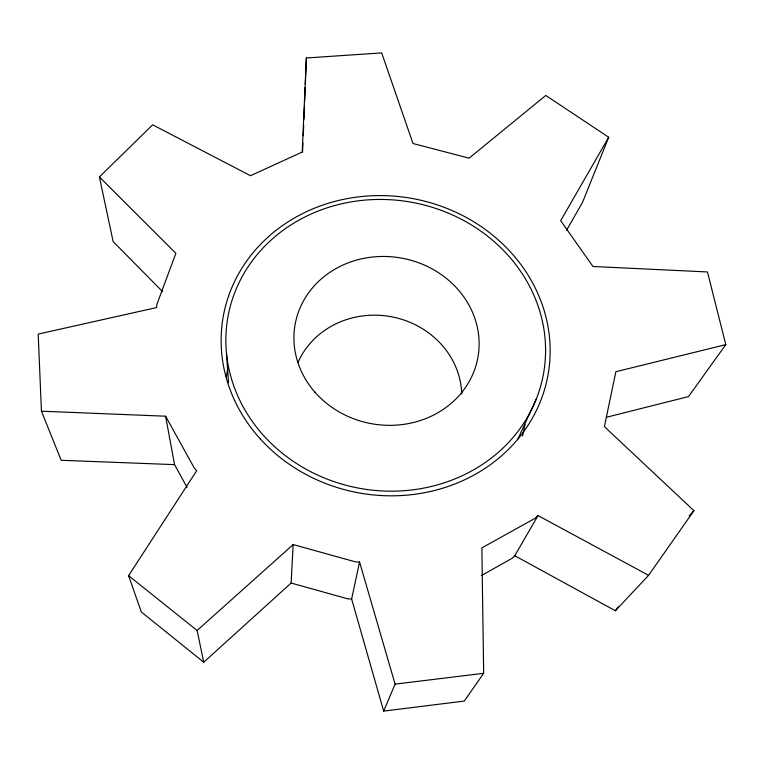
<?xml version="1.0" encoding="UTF-8"?>
<svg xmlns="http://www.w3.org/2000/svg" width="764" height="764" viewBox="0 0 764 764"><rect width="100%" height="100%" fill="white"/><g stroke="black" fill="none" stroke-linecap="round" stroke-linejoin="round"><path stroke-width="1.15" d="M303.709 125.153L303.26 135.791M303.938 119.26L304.454 106.301M304.635 101.593L305.199 87.449M305.333 83.916L306.364 57.988L381.685 52.897L413.009 143.527L469.115 158.158L545.792 95.443L608.707 137.253L582.512 202.374L566.535 230.327M306.364 57.988L302.21 152.046L250.477 175.71L152.676 124.809L99.396 176.942L113.139 241.567L162.627 291.667M302.525 152.361L302.945 142.887M99.396 176.942L175.873 253.323L156.763 304.702L156.563 307.577L38.2 334.088L41.437 411.194L165.587 416.208L194.457 468.342L196.73 470.643L128.591 575.664L141.311 611.974L203.74 662.226L291.122 583.028L293.166 544.551L355.642 561.922L359.567 561.989L395.093 684.133L383.662 711.103L464.273 701.075L483.66 673.313L481.864 547.884L535.44 518.107L537.999 515.557L648.579 575.33L693.922 510.686L604.4 426.627L615.88 371.705L725.8 344.64L707.464 271.955L592.95 266.493L560.681 220.672L608.707 137.253M383.662 711.103L351.631 598.976L359.567 561.989M517.887 439.138L536.271 399.075A160.325 145.37 10.3 0 0 356.96 200.999A160.325 145.37 10.3 0 0 263.895 435.881A160.325 145.37 10.3 0 0 536.271 399.075M537.999 515.557L514.745 555.791L512.396 558.15L481.692 575.397M514.373 555.514L615.373 610.761L618.095 606.902M725.8 344.64L688.498 396.583L606.75 417.192M689.166 515.939L693.922 510.686M615.373 610.761L648.579 575.33M203.74 662.226L197.112 630.501L293.166 544.551M395.093 684.133L483.66 673.313M351.631 598.976L348.059 598.919L291.122 583.028M187.037 487.356L174.564 464.636L61.196 460.291L41.437 411.194M128.591 575.664L197.112 630.501M165.587 416.208L174.564 464.636M226.497 353.474L228.531 382.764M298.161 362.126A85.148 78.482 10.3 0 1 392.066 316.879A85.148 78.482 10.3 0 1 461.752 394.09M226.364 376.9A151.234 139.487 10.3 0 1 227.939 367.665M525.011 424.364A151.234 139.487 10.3 0 1 522.414 435.948M314.816 392.037A92.874 84.155 10.3 0 0 473.117 373.539A92.874 84.155 10.3 0 0 371.6 257.134A92.874 84.155 10.3 0 0 314.816 392.037M260.419 439.071A164.986 149.601 10.3 0 0 540.645 400.852A164.986 149.601 10.3 0 0 355.843 197.217A164.986 149.601 10.3 0 0 260.419 439.071"/></g></svg>
